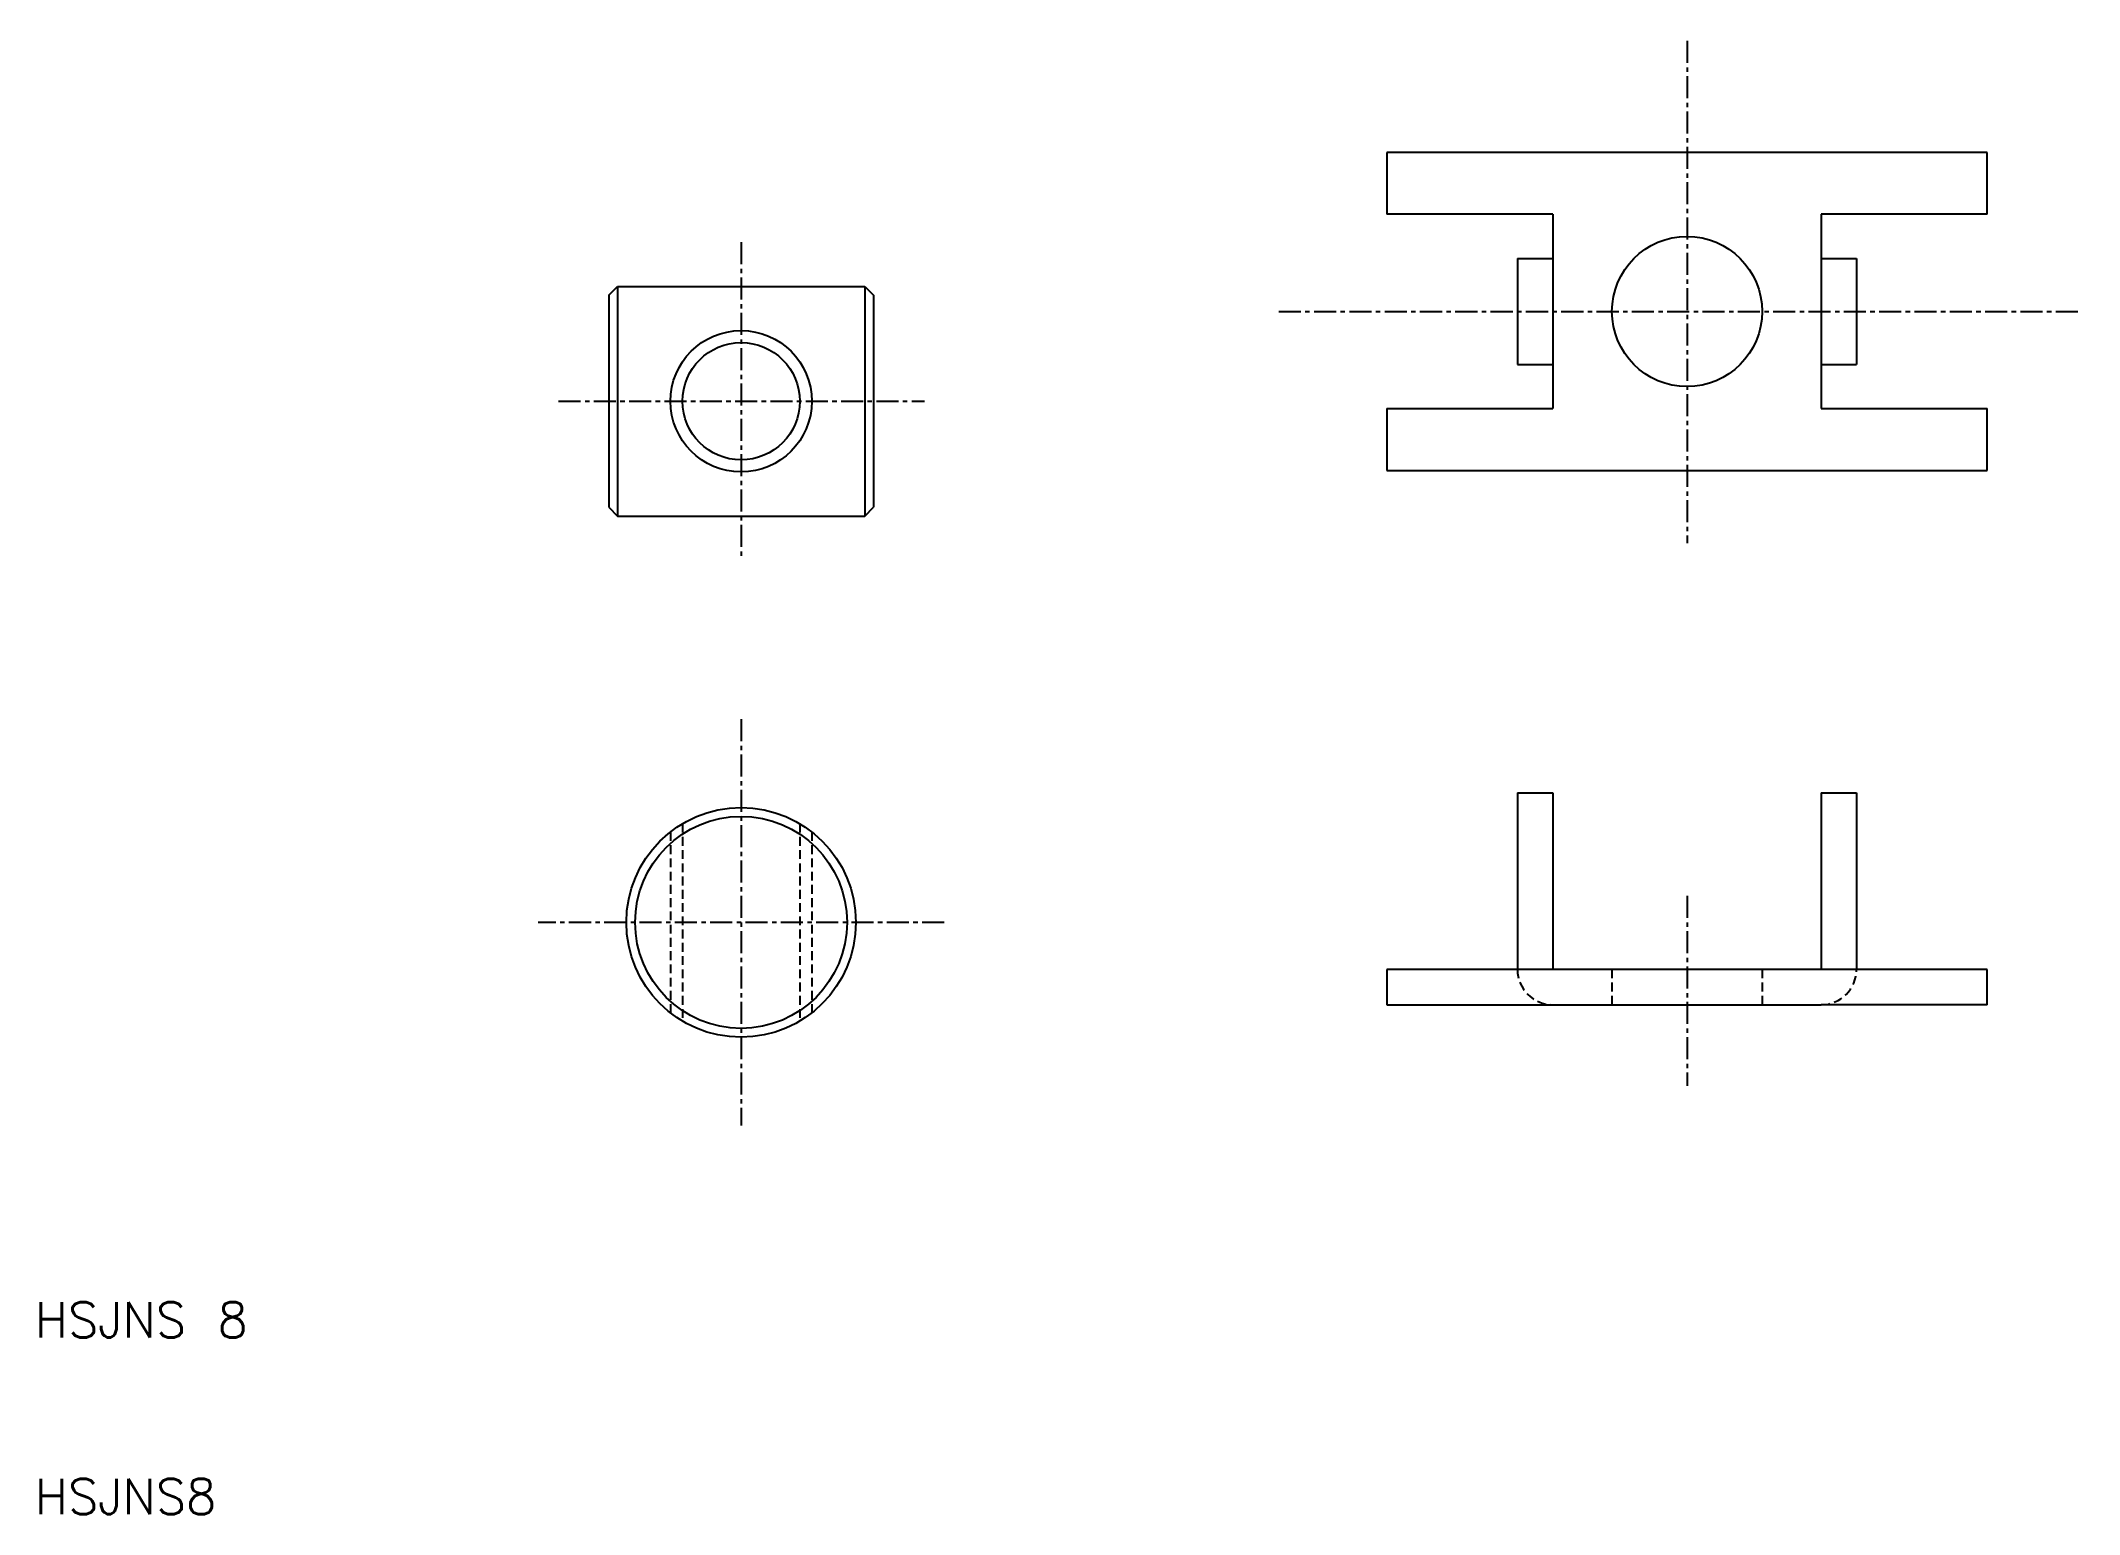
# Model space of a CAD drawing. Extents: x -40 to 76, y -63 to 20.
import ezdxf

# ---------------------------------------------------------------- set-up
doc = ezdxf.new("R2010")
doc.units = 0
doc.linetypes.add('CENTER', pattern=[2, 1.25, -0.25, 0.25, -0.25])
doc.linetypes.add('DASHED', pattern=[0.75, 0.5, -0.25])
doc.layers.get('0').update_dxf_attribs({"linetype": 'CONTINUOUS'})
doc.layers.add('CENTER', color=1, linetype='CENTER')
doc.styles.get("Standard").update_dxf_attribs({"font": 'txt.shx', "bigfont": 'bigfont.shx'})

msp = doc.modelspace()

# ---------------------------------------------------------------- linework, layer by layer
at = {"color": 7, "linetype": 'CONTINUOUS'}
for p, q in [((36.56, 14.08), (36.56, 10.58)), ((70.56, 14.08), (36.56, 14.08)), ((70.56, 10.58), (70.56, 14.08)), ((45.96, 10.58), (36.56, 10.58)), ((70.56, 10.58), (61.16, 10.58)), ((45.96, 8.08), (45.96, 2.08)), ((-7.5, 6), (-7, 6.5)), ((-7.5, 6), (-7.5, -6)), ((-7, 6.5), (-7, -6.5)), ((-7, 6.5), (7, 6.5)), ((7, 6.5), (7.5, 6)), ((7, 6.5), (7, -6.5)), ((7.5, 6), (7.5, -6)), ((36.56, -0.42), (36.56, -3.92)), ((36.56, -0.42), (45.96, -0.42)), ((61.16, -0.42), (70.56, -0.42)), ((70.56, -3.92), (70.56, -0.42)), ((36.56, -3.92), (70.56, -3.92)), ((-7.5, -6), (-7, -6.5)), ((-7, -6.5), (7, -6.5)), ((7, -6.5), (7.5, -6)), ((43.96, -22.16), (45.96, -22.16)), ((61.16, -22.16), (63.16, -22.16)), ((36.56, -32.16), (36.56, -34.16)), ((70.56, -32.16), (36.56, -32.16)), ((70.56, -34.16), (70.56, -32.16)), ((36.56, -34.16), (45.96, -34.16)), ((45.96, -34.16), (61.16, -34.16)), ((70.56, -34.16), (61.16, -34.16))]:
    msp.add_line(p, q, dxfattribs=at)
at = {"color": 0, "linetype": 'BYBLOCK'}
for p, q in [((45.96, 10.58), (45.96, 8.08)), ((61.16, 10.58), (61.16, -0.42)), ((43.96, 8.08), (45.96, 8.08)), ((43.96, 8.08), (43.96, 2.08)), ((61.16, 8.08), (63.16, 8.08)), ((63.16, 8.08), (63.16, 2.08)), ((43.96, 2.08), (45.96, 2.08)), ((45.96, 2.08), (45.96, -0.42)), ((61.16, 2.08), (63.16, 2.08)), ((43.96, -22.16), (43.96, -32.16)), ((45.96, -22.16), (45.96, -32.16)), ((61.16, -22.16), (61.16, -32.16)), ((63.16, -22.16), (63.16, -32.16))]:
    msp.add_line(p, q, dxfattribs=at)
at = {"color": 3, "linetype": 'DASHED'}
for p, q in [((-3.32, -23.91), (-3.32, -35.09)), ((3.32, -23.91), (3.32, -35.09)), ((-4, -24.38), (-4, -34.62)), ((4, -24.38), (4, -34.62)), ((49.31, -32.16), (49.31, -34.16)), ((57.81, -32.16), (57.81, -34.16))]:
    msp.add_line(p, q, dxfattribs=at)
at = {"color": 7, "linetype": 'CONTINUOUS'}
for centre, radius in [((53.56, 5.08), 4.25), ((0, 0), 4), ((0, 0), 3.32), ((0, -29.5), 6.5), ((0, -29.5), 6)]:
    msp.add_circle(centre, radius, dxfattribs=at)
at = {"color": 3, "linetype": 'DASHED'}
for centre, start, end in [((45.96, -32.16), 180, 270), ((61.16, -32.16), 270, 0)]:
    msp.add_arc(centre, 2, start, end, dxfattribs=at)
at = {"layer": 'CENTER', "color": 1, "linetype": 'CENTER'}
for p, q in [((53.56, 20.4), (53.56, -8.04)), ((0, 9), (0, -9)), ((30.44, 5.08), (75.77, 5.08)), ((-10.34, 0), (10.38, 0)), ((0, -18), (0, -41)), ((53.56, -28), (53.56, -38.76)), ((11.5, -29.5), (-11.5, -29.5))]:
    msp.add_line(p, q, dxfattribs=at)

# ---------------------------------------------------------------- texts
at = {"color": 7, "linetype": 'CONTINUOUS'}
for s, p in [('HSJNS 8', (-40, -53)), ('HSJNS8', (-40, -63))]:
    msp.add_text(s, height=2, dxfattribs=at).set_placement(p)

doc.saveas('drawing.dxf')
